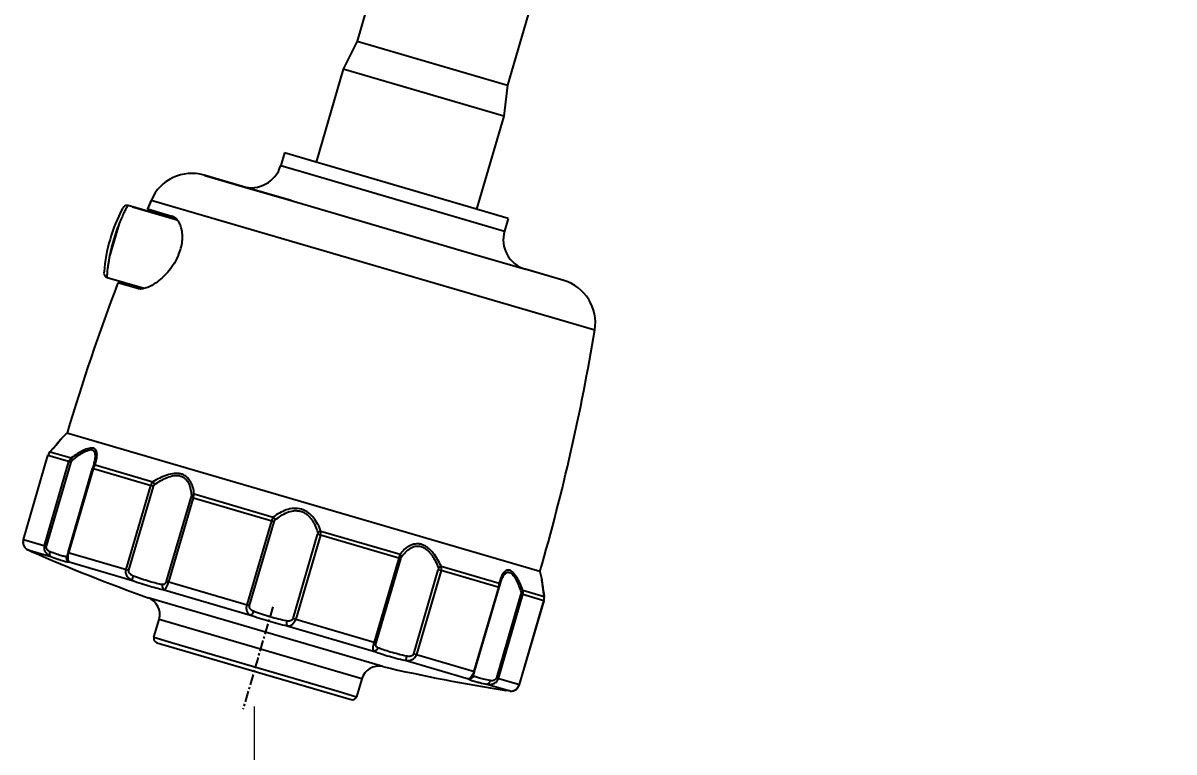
# Model space of a CAD drawing. Header units: millimetres. Extents: x 1035 to 2065, y 1005 to 1731.
# Drawn here: x 1190 to 1320.8, y 1380 to 1462.8 of the extents above; entities that cross this region are included whole.
import ezdxf

# ---------------------------------------------------------------- set-up
doc = ezdxf.new("R2010")
doc.units = ezdxf.units.MM
doc.linetypes.add('CENTER', pattern=[2, 1.25, -0.25, 0.25, -0.25])
doc.layers.add('DEFAULT_1', color=7, linetype='CENTER')
doc.layers.add('标注', color=1, linetype='Continuous')
doc.styles.add('Daelim Dimension', font='')
doc.styles.get('Daelim Dimension').set_extended_font_data('나눔고딕')
doc.dimstyles.new('DEFAULT', dxfattribs={"dimscale": 2, "dimtxt": 2, "dimasz": 2, "dimexe": 0, "dimexo": 2, "dimgap": 1, "dimtad": 1, "dimdec": 1, "dimzin": 9, "dimdsep": 46, "dimtxsty": 'Daelim Dimension', "dimcen": 0.5, "dimclrd": 252, "dimclre": 252, "dimclrt": 3, "dimadec": 1, "dimazin": 0, "dimtfac": 1, "dimtdec": 1, "dimtix": 1, "dimtmove": 0, "dimatfit": 3, "dimfxl": 1, "dimtolj": 1, "dimtzin": 1, "dimlwd": 9, "dimlwe": 9, "dimarcsym": 0})

# ---------------------------------------------------------------- blocks, each defined once
blk = doc.blocks.new('*D3')
at = {"layer": 'Defpoints', "color": 0, "transparency": 16777216}
for p in [(1216.23, 1389.16), (1461.27, 1217.95), (1216.23, 1196.42)]:
    blk.add_point(p, dxfattribs=at)
at = {"layer": '标注', "color": 5, "lineweight": 9, "transparency": 16777216}
for p, q in [((1216.23, 1385.16), (1216.23, 1196.42)), ((1461.27, 1213.95), (1461.27, 1196.42)), ((1457.27, 1196.42), (1220.23, 1196.42))]:
    blk.add_line(p, q, dxfattribs=at)
at = {"layer": '标注', "color": 5, "transparency": 16777216}
for points in [[(1220.23, 1197.09), (1220.23, 1195.75), (1216.23, 1196.42)], [(1457.27, 1197.09), (1457.27, 1195.75), (1461.27, 1196.42)]]:
    blk.add_solid(points, dxfattribs=at)
at = {"layer": '标注', "color": 7, "transparency": 16777216, "insert": (1338.75, 1206.04), "char_height": 14, "attachment_point": 5, "style": 'Daelim Dimension'}
blk.add_mtext('\\A1;245', dxfattribs=at)

msp = doc.modelspace()

# ---------------------------------------------------------------- linework, layer by layer
at = {"color": 7, "linetype": 'Continuous'}
for p, q in [((1230.75, 1470.36), (1227.93, 1460.76)), ((1247.83, 1465.35), (1245.02, 1455.76)), ((1227.93, 1460.76), (1226.37, 1457.57)), ((1227.93, 1460.76), (1245.02, 1455.76)), ((1226.37, 1457.57), (1223.28, 1447.02)), ((1244.61, 1452.23), (1226.37, 1457.57)), ((1245.02, 1455.76), (1244.61, 1452.23)), ((1244.61, 1452.23), (1241.51, 1441.67)), ((1219.68, 1448.07), (1219.26, 1446.63)), ((1223.28, 1447.01), (1219.68, 1448.07)), ((1241.51, 1441.67), (1223.28, 1447.01)), ((1214.93, 1444.25), (1210.56, 1445.53)), ((1210.65, 1445.51), (1214.92, 1444.25)), ((1214.92, 1444.26), (1220.44, 1442.64)), ((1220.44, 1442.64), (1214.92, 1444.25)), ((1204.56, 1442.71), (1204.13, 1441.69)), ((1220.44, 1442.64), (1241.07, 1436.59)), ((1220.44, 1442.64), (1241.07, 1436.59)), ((1201.35, 1441.84), (1201.29, 1441.73)), ((1201.35, 1441.83), (1201.29, 1441.73)), ((1207.49, 1440.44), (1201.93, 1442.07)), ((1202.42, 1441.93), (1201.93, 1442.07)), ((1201.93, 1442.07), (1201.93, 1442.07)), ((1202.42, 1441.93), (1207.49, 1440.44)), ((1204.13, 1441.69), (1206.89, 1440.88)), ((1245.11, 1440.62), (1241.51, 1441.67)), ((1245.11, 1440.62), (1244.69, 1439.18)), ((1241.07, 1436.59), (1247.07, 1434.84)), ((1241.07, 1436.59), (1247.07, 1434.84)), ((1199.18, 1434.53), (1199.18, 1434.42)), ((1199.18, 1434.53), (1199.18, 1434.43)), ((1251.42, 1433.56), (1247.05, 1434.84)), ((1251.42, 1433.56), (1247.07, 1434.84)), ((1199.54, 1433.91), (1203.75, 1432.68)), ((1202.98, 1432.64), (1200.75, 1433.3)), ((1194.98, 1416.23), (1194.33, 1415.57)), ((1248.72, 1400.48), (1194.98, 1416.23)), ((1194.31, 1415.54), (1194.25, 1415.47)), ((1194.33, 1415.57), (1194.31, 1415.54)), ((1190.03, 1404.15), (1192.82, 1413.69)), ((1193.04, 1414.09), (1192.92, 1413.92)), ((1193.41, 1414.5), (1193.04, 1414.09)), ((1197.93, 1412.33), (1197.89, 1412.2)), ((1197.97, 1412.44), (1197.93, 1412.33)), ((1198.04, 1412.67), (1197.97, 1412.44)), ((1197.97, 1412.44), (1197.97, 1412.44)), ((1195.1, 1402.66), (1197.89, 1412.2)), ((1190.39, 1403.04), (1190.52, 1402.97)), ((1190.73, 1402.88), (1190.52, 1402.97)), ((1190.97, 1402.76), (1190.97, 1402.76)), ((1195, 1402.28), (1194.99, 1402.27)), ((1195, 1402.3), (1195, 1402.28)), ((1248.72, 1400.48), (1248.92, 1399.57)), ((1248.92, 1399.54), (1248.92, 1399.57)), ((1248.95, 1399.33), (1248.92, 1399.54)), ((1248.93, 1399.45), (1248.92, 1399.54)), ((1249.04, 1398.75), (1248.95, 1399.33)), ((1249.04, 1398.74), (1248.95, 1399.33)), ((1241.29, 1389.13), (1244.09, 1398.66)), ((1244.15, 1398.89), (1244.16, 1398.91)), ((1244.16, 1398.91), (1244.22, 1399.16)), ((1244.22, 1399.13), (1244.22, 1399.16)), ((1246.38, 1387.64), (1249.17, 1397.18)), ((1249.17, 1397.18), (1249.18, 1397.2)), ((1249.18, 1397.2), (1249.21, 1397.42)), ((1249.21, 1397.42), (1249.2, 1397.63)), ((1249.21, 1397.61), (1249.2, 1397.63)), ((1204.86, 1393.02), (1205.45, 1395.05)), ((1205.19, 1392.4), (1206.23, 1392.09)), ((1206.23, 1392.09), (1227.27, 1385.93)), ((1241.24, 1388.96), (1241.29, 1389.13)), ((1228.48, 1388.31), (1227.89, 1386.27)), ((1246.22, 1387.31), (1246.37, 1387.6)), ((1246.37, 1387.6), (1246.38, 1387.64)), ((1244.84, 1386.98), (1244.84, 1386.98)), ((1245.33, 1386.91), (1245.45, 1386.91)), ((1245.33, 1386.91), (1245.33, 1386.91)), ((1245.46, 1386.91), (1245.48, 1386.91)), ((1245.48, 1386.91), (1245.75, 1386.96)), ((1245.75, 1386.96), (1246, 1387.09)), ((1246, 1387.09), (1246.22, 1387.31))]:
    msp.add_line(p, q, dxfattribs=at)
at = {"color": 9, "linetype": 'Continuous'}
for p, q in [((1219.26, 1446.63), (1221.9, 1445.86)), ((1221.9, 1445.86), (1244.69, 1439.18)), ((1204.56, 1442.71), (1254.95, 1427.94)), ((1200.91, 1440.04), (1199.78, 1436.17)), ((1194.13, 1415.33), (1194.22, 1415.44)), ((1194.22, 1415.44), (1194.32, 1415.55)), ((1194.32, 1415.55), (1194.33, 1415.57)), ((1190.03, 1404.15), (1192.82, 1413.69)), ((1195.43, 1412.92), (1192.82, 1413.69)), ((1192.82, 1413.69), (1192.82, 1413.69)), ((1193.04, 1414.09), (1193.06, 1414.11)), ((1193.06, 1414.11), (1195.47, 1413.4)), ((1192.41, 1403.45), (1195.2, 1412.99)), ((1195.43, 1412.92), (1192.63, 1403.38)), ((1198.04, 1412.67), (1198.05, 1412.68)), ((1198.17, 1412.61), (1204.75, 1410.68)), ((1195.19, 1402.63), (1197.98, 1412.17)), ((1197.98, 1412.17), (1197.89, 1412.2)), ((1204.8, 1410.17), (1197.98, 1412.17)), ((1201.7, 1400.73), (1204.49, 1410.26)), ((1202.01, 1400.64), (1204.8, 1410.17)), ((1206.28, 1399.38), (1209.08, 1408.92)), ((1209.31, 1408.85), (1206.51, 1399.32)), ((1218.52, 1406.15), (1209.08, 1408.92)), ((1209.42, 1409.31), (1218.42, 1406.68)), ((1218.21, 1406.25), (1215.41, 1396.71)), ((1215.72, 1396.62), (1218.52, 1406.15)), ((1220.66, 1395.17), (1223.45, 1404.71)), ((1223.77, 1404.62), (1220.97, 1395.08)), ((1223.77, 1404.62), (1223.45, 1404.71)), ((1232.67, 1402.01), (1223.77, 1404.62)), ((1223.82, 1405.09), (1232.82, 1402.46)), ((1190.03, 1404.15), (1192.63, 1403.38)), ((1190.53, 1402.97), (1190.52, 1402.97)), ((1190.53, 1402.97), (1193.15, 1402.2)), ((1190.53, 1402.97), (1190.73, 1402.87)), ((1190.73, 1402.87), (1190.96, 1402.77)), ((1190.96, 1402.77), (1190.96, 1402.77)), ((1190.96, 1402.77), (1190.97, 1402.77)), ((1190.97, 1402.77), (1190.97, 1402.76)), ((1195.1, 1402.66), (1202.01, 1400.64)), ((1232.67, 1402.01), (1229.87, 1392.47)), ((1230.1, 1392.4), (1232.9, 1401.94)), ((1232.9, 1401.94), (1232.67, 1402.01)), ((1195.24, 1401.59), (1202.41, 1399.48)), ((1234.38, 1391.15), (1237.17, 1400.69)), ((1237.48, 1400.6), (1234.69, 1391.06)), ((1237.48, 1400.6), (1237.17, 1400.69)), ((1244.09, 1398.66), (1237.48, 1400.6)), ((1237.49, 1401.09), (1244.08, 1399.16)), ((1206.28, 1399.38), (1215.72, 1396.62)), ((1206.03, 1398.42), (1215.82, 1395.55)), ((1244, 1398.69), (1241.2, 1389.15)), ((1246.56, 1397.94), (1243.76, 1388.4)), ((1244.09, 1399.18), (1244.08, 1399.16)), ((1246.78, 1397.88), (1246.56, 1397.94)), ((1246.78, 1398.37), (1249.2, 1397.66)), ((1230.85, 1389.69), (1204.21, 1397.5)), ((1243.99, 1388.34), (1246.78, 1397.88)), ((1249.17, 1397.18), (1246.37, 1387.64)), ((1249.17, 1397.18), (1246.78, 1397.88)), ((1249.2, 1397.63), (1249.2, 1397.66)), ((1228.48, 1388.31), (1205.45, 1395.05)), ((1220, 1394.33), (1229.8, 1391.46)), ((1220.66, 1395.17), (1220.97, 1395.08)), ((1220.97, 1395.08), (1229.87, 1392.47)), ((1204.86, 1393.02), (1206.85, 1392.43)), ((1206.85, 1392.43), (1225.89, 1386.85)), ((1229.87, 1392.47), (1230.1, 1392.4)), ((1233.42, 1390.4), (1240.6, 1388.3)), ((1234.38, 1391.15), (1234.69, 1391.06)), ((1234.69, 1391.06), (1241.29, 1389.13)), ((1242.69, 1387.68), (1245.32, 1386.92)), ((1243.76, 1388.4), (1246.38, 1387.64)), ((1225.89, 1386.85), (1227.89, 1386.27)), ((1244.9, 1386.97), (1244.86, 1386.98)), ((1245.15, 1386.94), (1244.9, 1386.97)), ((1245.33, 1386.91), (1245.32, 1386.92))]:
    msp.add_line(p, q, dxfattribs=at)
at = {"color": 7, "linetype": 'Continuous'}
for points in [[(1194.25, 1415.47), (1193.78, 1414.94), (1193.41, 1414.5)], [(1192.92, 1413.92), (1192.83, 1413.71), (1192.82, 1413.69)], [(1190.03, 1404.15), (1190.02, 1404.11), (1189.98, 1403.79), (1190.05, 1403.49), (1190.19, 1403.24), (1190.39, 1403.04)], [(1195.1, 1402.66), (1195.05, 1402.5), (1195, 1402.3)], [(1244.09, 1398.66), (1244.12, 1398.78), (1244.15, 1398.89)], [(1249.2, 1397.63), (1249.12, 1398.18), (1249.04, 1398.75)], [(1249.2, 1397.63), (1249.12, 1398.17), (1249.04, 1398.74)], [(1249.17, 1397.18), (1249.21, 1397.4), (1249.21, 1397.61)], [(1241.17, 1388.74), (1241.18, 1388.76), (1241.24, 1388.96)], [(1245.45, 1386.91), (1245.72, 1386.95), (1245.98, 1387.08), (1246.21, 1387.3), (1246.36, 1387.58), (1246.38, 1387.64)]]:
    msp.add_lwpolyline(points, dxfattribs=at)
for centre, radius, start, end in [((1215.9, 1447.61), 3.5, 253.6696, 343.6696), ((1209.16, 1440.73), 5, 73.6696, 156.7713), ((1426.49, 1347.46), 241.5, 156.7713, 157.0343), ((1217.44, 1433.1), 18.31, 151.8643, 175.5148), ((1201.78, 1441.59), 0.5, 90, 150.1543), ((1201.79, 1441.59), 0.5, 73.6689, 90), ((1201.78, 1441.59), 0.5, 73.421, 89.7414), ((1201.79, 1441.59), 0.5, 73.6637, 89.9904), ((1201.79, 1441.59), 0.5, 73.669, 90), ((1248.05, 1438.2), 3.5, 163.6696, 253.6696), ((1426.49, 1347.46), 241.5, 159.1797, 163.4548), ((1199.68, 1434.39), 0.5, 177.0685, 253.6702), ((1250.02, 1428.76), 5, 350.5678, 73.6696), ((1016.71, 1467.52), 241.5, 343.8844, 350.5678), ((1279.59, 1606.32), 222.01, 246.4715, 250.1504), ((1203.53, 1395.62), 2, 343.6696, 70.1504), ((1205.34, 1392.88), 0.5, 163.6696, 253.6696), ((1230.4, 1387.74), 2, 77.1887, 163.6696), ((1280.07, 1606.17), 222.01, 257.1887, 260.8675), ((1227.41, 1386.41), 0.5, 253.6696, 343.6696)]:
    msp.add_arc(centre, radius, start, end, dxfattribs=at)
at = {"color": 9, "linetype": 'Continuous'}
for centre, radius, start, end in [((1075.74, 1517.45), 156.35, 318.6251, 319.219), ((1193.85, 1413.38), 1.07, 158.3976, 163.6557), ((1193.85, 1413.39), 1.07, 154.9714, 158.4045), ((1193.84, 1413.39), 1.06, 153.0617, 154.9665), ((1193.84, 1413.39), 1.06, 147.5965, 153.0644), ((1193.83, 1413.4), 1.05, 142.9744, 147.5917), ((1193.82, 1413.4), 1.04, 138.6067, 142.9772), ((1193.81, 1413.41), 1.02, 137.0746, 138.6012), ((1200.13, 1411.54), 2.24, 159.4975, 163.6403), ((1191.05, 1403.85), 1.06, 171.2778, 180.0152), ((1191.02, 1403.85), 1.04, 180.0529, 189.1184), ((1191.07, 1403.85), 1.08, 163.7799, 171.3252), ((1191, 1403.84), 1.01, 189.1112, 196.7623), ((1190.98, 1403.84), 0.994, 196.7622, 206.3965), ((1190.94, 1403.82), 0.952, 206.3673, 213.8824), ((1190.93, 1403.81), 0.932, 213.8701, 222.5726), ((1190.92, 1403.8), 0.918, 222.576, 226.6772), ((1190.9, 1403.79), 0.901, 226.6762, 230.4832), ((1190.89, 1403.77), 0.874, 230.4494, 245.0428), ((1190.89, 1403.77), 0.877, 245.0427, 245.7836), ((1241.84, 1399.32), 2.25, 343.6992, 347.8314), ((1251.45, 1397.25), 7.61, 165.1933, 165.3866), ((1248.14, 1397.48), 1.07, 343.682, 347.6068), ((1248.14, 1397.48), 1.07, 347.5962, 353.6879), ((1248.19, 1397.48), 1.02, 8.7336, 10.251), ((1248.17, 1397.48), 1.04, 3.6336, 8.7261), ((1249.05, 1397.61), 0.156, 2.9845, 8.6092), ((1248.17, 1397.48), 1.05, 1.2154, 3.6399), ((1248.16, 1397.48), 1.05, 359.2243, 1.2137), ((1248.15, 1397.48), 1.06, 353.6983, 359.221), ((1245.36, 1387.93), 1.05, 326.2285, 334.2398), ((1245.35, 1387.94), 1.07, 334.2028, 343.6213), ((1244.96, 1387.75), 0.78, 260.8469, 261.9128), ((1245.06, 1388.4), 1.44, 261.9041, 262.2428), ((1240.51, 1352.66), 34.59, 82.0208, 82.3043), ((1245.44, 1387.78), 0.874, 261.5702, 277.0722), ((1245.44, 1387.81), 0.908, 277.0828, 284.2717), ((1245.43, 1387.83), 0.929, 284.2893, 292.9552), ((1245.42, 1387.86), 0.959, 292.9834, 300.4764), ((1245.4, 1387.9), 1, 300.4965, 309.7587), ((1245.39, 1387.91), 1.02, 309.7764, 317.2776), ((1245.37, 1387.93), 1.05, 317.2735, 326.1933)]:
    msp.add_arc(centre, radius, start, end, dxfattribs=at)
for points, knots in [([(1201.86, 1441.99), (1201.8, 1441.9), (1201.67, 1441.68), (1201.45, 1441.26), (1201.19, 1440.7), (1201.01, 1440.27), (1200.91, 1440.04)], [0, 0, 0, 0, 0.138762, 0.359249, 0.651072, 1, 1, 1, 1]), ([(1201.93, 1442.07), (1201.92, 1442.07), (1201.91, 1442.06), (1201.9, 1442.05), (1201.88, 1442.02), (1201.86, 1442), (1201.86, 1441.99)], [0, 0, 0, 0, 0.086744, 0.279282, 0.583658, 1, 1, 1, 1]), ([(1200.91, 1440.04), (1200.79, 1439.74), (1200.55, 1439.11), (1200.24, 1438.13), (1199.98, 1437.15), (1199.84, 1436.49), (1199.78, 1436.17)], [0, 0, 0, 0, 0.24281, 0.500009, 0.757204, 1, 1, 1, 1]), ([(1199.78, 1436.17), (1199.75, 1436.01), (1199.7, 1435.71), (1199.63, 1435.27), (1199.58, 1434.89), (1199.55, 1434.6), (1199.54, 1434.41), (1199.53, 1434.28), (1199.52, 1434.18), (1199.52, 1434.09), (1199.52, 1434.02), (1199.52, 1433.96), (1199.53, 1433.93), (1199.53, 1433.92), (1199.53, 1433.91), (1199.54, 1433.91)], [0, 0, 0, 0, 0.213096, 0.407404, 0.578377, 0.723019, 0.784806, 0.839296, 0.886261, 0.925447, 0.956599, 0.979472, 0.993862, 0.997882, 1, 1, 1, 1]), ([(1198.17, 1412.61), (1198.23, 1412.81), (1198.32, 1413.11), (1198.38, 1413.5), (1198.4, 1413.77), (1198.38, 1414.02), (1198.31, 1414.24), (1198.18, 1414.41), (1197.97, 1414.51), (1197.73, 1414.53), (1197.45, 1414.49), (1197.14, 1414.39), (1196.69, 1414.19), (1196.13, 1413.86), (1195.69, 1413.56), (1195.47, 1413.4)], [0, 0, 0, 0, 0.129973, 0.189549, 0.245137, 0.295985, 0.341336, 0.38301, 0.426015, 0.475577, 0.533541, 0.599921, 0.673227, 0.831564, 1, 1, 1, 1]), ([(1198.05, 1412.69), (1198.1, 1412.87), (1198.18, 1413.21), (1198.22, 1413.64), (1198.18, 1413.94), (1198.12, 1414.1), (1198.03, 1414.19), (1197.96, 1414.24), (1197.87, 1414.28), (1197.77, 1414.3), (1197.66, 1414.31), (1197.54, 1414.3), (1197.42, 1414.26), (1197.29, 1414.21), (1197.15, 1414.16), (1196.96, 1414.08), (1196.72, 1413.95), (1196.43, 1413.77), (1196.14, 1413.57), (1195.85, 1413.35), (1195.66, 1413.2), (1195.57, 1413.13)], [0, 0, 0, 0, 0.129573, 0.242672, 0.29192, 0.335232, 0.355436, 0.375835, 0.39727, 0.420221, 0.444934, 0.471946, 0.501741, 0.533703, 0.567015, 0.601643, 0.67519, 0.753074, 0.833501, 0.916007, 1, 1, 1, 1]), ([(1195.47, 1413.4), (1195.41, 1413.35), (1195.3, 1413.22), (1195.23, 1413.07), (1195.2, 1412.99)], [0, 0, 0, 0, 0.499689, 1, 1, 1, 1]), ([(1195.57, 1413.13), (1195.54, 1413.1), (1195.48, 1413.03), (1195.44, 1412.96), (1195.43, 1412.92)], [0, 0, 0, 0, 0.496318, 1, 1, 1, 1]), ([(1195.47, 1413.4), (1195.47, 1413.36), (1195.5, 1413.26), (1195.54, 1413.18), (1195.57, 1413.13)], [0, 0, 0, 0, 0.417734, 1, 1, 1, 1]), ([(1197.97, 1412.44), (1197.98, 1412.47), (1198.01, 1412.52), (1198.06, 1412.56), (1198.09, 1412.58)], [0, 0, 0, 0, 0.478251, 1, 1, 1, 1]), ([(1198.03, 1412.33), (1198.04, 1412.35), (1198.08, 1412.45), (1198.13, 1412.54), (1198.17, 1412.61)], [0, 0, 0, 0, 0.261261, 1, 1, 1, 1]), ([(1198.09, 1412.58), (1198.09, 1412.58), (1198.12, 1412.59), (1198.14, 1412.61), (1198.17, 1412.61)], [0, 0, 0, 0, 0.244205, 1, 1, 1, 1]), ([(1209.42, 1409.31), (1209.4, 1409.55), (1209.34, 1409.9), (1209.2, 1410.34), (1209.05, 1410.66), (1208.86, 1410.96), (1208.62, 1411.22), (1208.32, 1411.44), (1207.96, 1411.58), (1207.57, 1411.65), (1207.02, 1411.64), (1206.02, 1411.41), (1205.25, 1410.99), (1204.75, 1410.68)], [0, 0, 0, 0, 0.112869, 0.16853, 0.224318, 0.280507, 0.336946, 0.394412, 0.454595, 0.517727, 0.583128, 0.720299, 1, 1, 1, 1]), ([(1204.95, 1410.38), (1205.18, 1410.53), (1205.52, 1410.76), (1205.99, 1411.02), (1206.48, 1411.24), (1206.99, 1411.39), (1207.51, 1411.42), (1207.87, 1411.36), (1208.2, 1411.23), (1208.46, 1411.01), (1208.66, 1410.75), (1208.83, 1410.47), (1208.94, 1410.16), (1209.05, 1409.72), (1209.09, 1409.38), (1209.11, 1409.16)], [0, 0, 0, 0, 0.139962, 0.209739, 0.279155, 0.414779, 0.479916, 0.542186, 0.601388, 0.658442, 0.714603, 0.770411, 0.826785, 0.884174, 1, 1, 1, 1]), ([(1204.75, 1410.68), (1204.69, 1410.63), (1204.58, 1410.5), (1204.52, 1410.34), (1204.49, 1410.26)], [0, 0, 0, 0, 0.497393, 1, 1, 1, 1]), ([(1204.95, 1410.38), (1204.93, 1410.4), (1204.87, 1410.51), (1204.8, 1410.61), (1204.75, 1410.68)], [0, 0, 0, 0, 0.271607, 1, 1, 1, 1]), ([(1204.8, 1410.17), (1204.82, 1410.21), (1204.85, 1410.29), (1204.92, 1410.35), (1204.95, 1410.38)], [0, 0, 0, 0, 0.499646, 1, 1, 1, 1]), ([(1209.11, 1409.16), (1209.11, 1409.14), (1209.11, 1409.06), (1209.09, 1408.98), (1209.08, 1408.92)], [0, 0, 0, 0, 0.231416, 1, 1, 1, 1]), ([(1209.11, 1409.16), (1209.14, 1409.2), (1209.25, 1409.26), (1209.36, 1409.3), (1209.42, 1409.31)], [0, 0, 0, 0, 0.463179, 1, 1, 1, 1]), ([(1209.31, 1408.85), (1209.32, 1408.89), (1209.36, 1409.04), (1209.4, 1409.2), (1209.42, 1409.31)], [0, 0, 0, 0, 0.263158, 1, 1, 1, 1]), ([(1223.82, 1405.09), (1223.72, 1405.35), (1223.5, 1405.87), (1223.04, 1406.59), (1222.43, 1407.21), (1221.63, 1407.62), (1220.73, 1407.71), (1219.88, 1407.52), (1219.11, 1407.16), (1218.64, 1406.84), (1218.42, 1406.68)], [0, 0, 0, 0, 0.120918, 0.244155, 0.371198, 0.500019, 0.628679, 0.755502, 0.878931, 1, 1, 1, 1]), ([(1218.65, 1406.36), (1218.85, 1406.52), (1219.27, 1406.84), (1219.96, 1407.22), (1220.6, 1407.41), (1221.14, 1407.42), (1221.55, 1407.35), (1221.93, 1407.2), (1222.27, 1406.97), (1222.55, 1406.68), (1222.8, 1406.37), (1223.01, 1406.04), (1223.24, 1405.57), (1223.37, 1405.2), (1223.45, 1404.96)], [0, 0, 0, 0, 0.12215, 0.245769, 0.371378, 0.435373, 0.499867, 0.564341, 0.628271, 0.691561, 0.75417, 0.816205, 0.87791, 1, 1, 1, 1]), ([(1218.42, 1406.68), (1218.4, 1406.64), (1218.31, 1406.51), (1218.24, 1406.36), (1218.21, 1406.25)], [0, 0, 0, 0, 0.239833, 1, 1, 1, 1]), ([(1218.65, 1406.36), (1218.64, 1406.39), (1218.57, 1406.5), (1218.49, 1406.6), (1218.42, 1406.68)], [0, 0, 0, 0, 0.24047, 1, 1, 1, 1]), ([(1218.52, 1406.15), (1218.52, 1406.17), (1218.55, 1406.25), (1218.61, 1406.32), (1218.65, 1406.36)], [0, 0, 0, 0, 0.256442, 1, 1, 1, 1]), ([(1223.45, 1404.96), (1223.48, 1404.97), (1223.59, 1405.03), (1223.72, 1405.07), (1223.82, 1405.09)], [0, 0, 0, 0, 0.240429, 1, 1, 1, 1]), ([(1223.45, 1404.96), (1223.46, 1404.94), (1223.48, 1404.86), (1223.47, 1404.77), (1223.45, 1404.71)], [0, 0, 0, 0, 0.244973, 1, 1, 1, 1]), ([(1223.77, 1404.62), (1223.78, 1404.66), (1223.82, 1404.81), (1223.83, 1404.98), (1223.82, 1405.09)], [0, 0, 0, 0, 0.258527, 1, 1, 1, 1]), ([(1192.41, 1403.45), (1192.39, 1403.37), (1192.36, 1403.21), (1192.4, 1402.91), (1192.57, 1402.6), (1192.84, 1402.35), (1193.05, 1402.24), (1193.15, 1402.2)], [0, 0, 0, 0, 0.157904, 0.302777, 0.565335, 0.793185, 1, 1, 1, 1]), ([(1193.07, 1402.74), (1193.01, 1402.76), (1192.89, 1402.82), (1192.76, 1402.94), (1192.68, 1403.05), (1192.62, 1403.19), (1192.61, 1403.31), (1192.63, 1403.38)], [0, 0, 0, 0, 0.230908, 0.473282, 0.599966, 0.730693, 1, 1, 1, 1]), ([(1237.49, 1401.09), (1237.24, 1401.62), (1236.81, 1402.39), (1236.1, 1403.12), (1235.64, 1403.43), (1235.27, 1403.58), (1234.89, 1403.65), (1234.53, 1403.63), (1234.18, 1403.54), (1233.86, 1403.4), (1233.57, 1403.2), (1233.2, 1402.91), (1232.96, 1402.64), (1232.82, 1402.46)], [0, 0, 0, 0, 0.279302, 0.416725, 0.482254, 0.545443, 0.605592, 0.662967, 0.719299, 0.775406, 0.831224, 0.887018, 1, 1, 1, 1]), ([(1233, 1402.16), (1233.14, 1402.34), (1233.42, 1402.69), (1233.85, 1403.05), (1234.23, 1403.27), (1234.55, 1403.37), (1234.88, 1403.4), (1235.23, 1403.34), (1235.57, 1403.2), (1235.88, 1402.97), (1236.15, 1402.7), (1236.41, 1402.39), (1236.63, 1402.05), (1236.89, 1401.57), (1237.05, 1401.19), (1237.16, 1400.94)], [0, 0, 0, 0, 0.115814, 0.229315, 0.285426, 0.34148, 0.398491, 0.457753, 0.520005, 0.585125, 0.652399, 0.720999, 0.790342, 0.860151, 1, 1, 1, 1]), ([(1193.15, 1402.2), (1193.12, 1402.21), (1193.07, 1402.27), (1193.03, 1402.37), (1193.02, 1402.53), (1193.04, 1402.66), (1193.07, 1402.74)], [0, 0, 0, 0, 0.181718, 0.354864, 0.559129, 1, 1, 1, 1]), ([(1194.95, 1402.19), (1194.94, 1402.18), (1194.91, 1402.18), (1194.85, 1402.18), (1194.73, 1402.19), (1194.56, 1402.23), (1194.34, 1402.29), (1194.07, 1402.37), (1193.64, 1402.52), (1193.31, 1402.65), (1193.07, 1402.74)], [0, 0, 0, 0, 0.016856, 0.039614, 0.104239, 0.194887, 0.310903, 0.451174, 0.614151, 1, 1, 1, 1]), ([(1193.15, 1402.2), (1193.41, 1402.1), (1193.78, 1401.96), (1194.26, 1401.8), (1194.55, 1401.71), (1194.79, 1401.65), (1194.99, 1401.6), (1195.12, 1401.58), (1195.2, 1401.58), (1195.23, 1401.58), (1195.24, 1401.59)], [0, 0, 0, 0, 0.383354, 0.544284, 0.683639, 0.800449, 0.893177, 0.959982, 0.983294, 1, 1, 1, 1]), ([(1195.24, 1401.59), (1195.19, 1401.61), (1195.08, 1401.68), (1194.97, 1401.83), (1194.92, 1402.01), (1194.93, 1402.13), (1194.95, 1402.19)], [0, 0, 0, 0, 0.241186, 0.499802, 0.75854, 1, 1, 1, 1]), ([(1194.99, 1402.27), (1194.99, 1402.25), (1194.98, 1402.22), (1194.96, 1402.19), (1194.95, 1402.19)], [0, 0, 0, 0, 0.664464, 1, 1, 1, 1]), ([(1195.24, 1401.59), (1195.21, 1401.61), (1195.16, 1401.69), (1195.11, 1401.86), (1195.09, 1402.1), (1195.11, 1402.28), (1195.13, 1402.38)], [0, 0, 0, 0, 0.134241, 0.342218, 0.634835, 1, 1, 1, 1]), ([(1195.13, 1402.38), (1195.13, 1402.4), (1195.15, 1402.48), (1195.17, 1402.57), (1195.19, 1402.63)], [0, 0, 0, 0, 0.245626, 1, 1, 1, 1]), ([(1232.82, 1402.46), (1232.8, 1402.42), (1232.75, 1402.28), (1232.7, 1402.13), (1232.67, 1402.01)], [0, 0, 0, 0, 0.232169, 1, 1, 1, 1]), ([(1233, 1402.16), (1232.99, 1402.21), (1232.94, 1402.32), (1232.86, 1402.41), (1232.82, 1402.46)], [0, 0, 0, 0, 0.463213, 1, 1, 1, 1]), ([(1232.9, 1401.94), (1232.9, 1401.96), (1232.93, 1402.04), (1232.97, 1402.11), (1233, 1402.16)], [0, 0, 0, 0, 0.265453, 1, 1, 1, 1]), ([(1202.41, 1399.48), (1202.29, 1399.53), (1202.06, 1399.66), (1201.79, 1399.95), (1201.64, 1400.32), (1201.66, 1400.6), (1201.7, 1400.73)], [0, 0, 0, 0, 0.24816, 0.494925, 0.745053, 1, 1, 1, 1]), ([(1202.54, 1399.96), (1202.47, 1399.99), (1202.33, 1400.06), (1202.17, 1400.18), (1202.07, 1400.3), (1202.02, 1400.4), (1201.99, 1400.52), (1202, 1400.6), (1202.01, 1400.64)], [0, 0, 0, 0, 0.249421, 0.499056, 0.624182, 0.749479, 0.874837, 1, 1, 1, 1]), ([(1237.16, 1400.94), (1237.19, 1400.95), (1237.3, 1401), (1237.41, 1401.05), (1237.49, 1401.09)], [0, 0, 0, 0, 0.271557, 1, 1, 1, 1]), ([(1237.16, 1400.94), (1237.17, 1400.9), (1237.19, 1400.82), (1237.18, 1400.73), (1237.17, 1400.69)], [0, 0, 0, 0, 0.500451, 1, 1, 1, 1]), ([(1237.48, 1400.6), (1237.51, 1400.68), (1237.53, 1400.84), (1237.51, 1401.01), (1237.49, 1401.09)], [0, 0, 0, 0, 0.502617, 1, 1, 1, 1]), ([(1246.78, 1398.37), (1246.68, 1398.62), (1246.48, 1399.11), (1246.18, 1399.68), (1245.91, 1400.09), (1245.71, 1400.34), (1245.5, 1400.53), (1245.28, 1400.65), (1245.06, 1400.68), (1244.86, 1400.61), (1244.68, 1400.47), (1244.53, 1400.28), (1244.39, 1400.05), (1244.23, 1399.69), (1244.15, 1399.4), (1244.09, 1399.2)], [0, 0, 0, 0, 0.168382, 0.326744, 0.400437, 0.467377, 0.52599, 0.576141, 0.619523, 0.66106, 0.705927, 0.756202, 0.811377, 0.870672, 1, 1, 1, 1]), ([(1202.41, 1399.48), (1202.41, 1399.49), (1202.41, 1399.51), (1202.41, 1399.54), (1202.42, 1399.59), (1202.44, 1399.68), (1202.48, 1399.8), (1202.52, 1399.91), (1202.54, 1399.96)], [0, 0, 0, 0, 0.039289, 0.108754, 0.207262, 0.331681, 0.642127, 1, 1, 1, 1]), ([(1202.41, 1399.48), (1202.75, 1399.36), (1203.42, 1399.13), (1204.38, 1398.83), (1205.24, 1398.59), (1205.78, 1398.47), (1206.03, 1398.42)], [0, 0, 0, 0, 0.290832, 0.56183, 0.802451, 1, 1, 1, 1]), ([(1205.8, 1399.01), (1205.58, 1399.04), (1205.1, 1399.15), (1204.32, 1399.36), (1203.45, 1399.64), (1202.85, 1399.85), (1202.54, 1399.96)], [0, 0, 0, 0, 0.196397, 0.436183, 0.708345, 1, 1, 1, 1]), ([(1206.28, 1399.38), (1206.26, 1399.31), (1206.21, 1399.19), (1206.08, 1399.06), (1205.94, 1399), (1205.84, 1399), (1205.8, 1399.01)], [0, 0, 0, 0, 0.330977, 0.590102, 0.800909, 1, 1, 1, 1]), ([(1206.03, 1398.42), (1206.05, 1398.43), (1206.09, 1398.44), (1206.15, 1398.48), (1206.21, 1398.56), (1206.27, 1398.66), (1206.33, 1398.79), (1206.42, 1399.01), (1206.48, 1399.19), (1206.51, 1399.32)], [0, 0, 0, 0, 0.057453, 0.126927, 0.215738, 0.328628, 0.46697, 0.628798, 1, 1, 1, 1]), ([(1244.22, 1399.16), (1244.28, 1399.34), (1244.37, 1399.6), (1244.52, 1399.92), (1244.64, 1400.12), (1244.79, 1400.29), (1244.95, 1400.4), (1245.14, 1400.43), (1245.34, 1400.37), (1245.53, 1400.23), (1245.7, 1400.03), (1245.87, 1399.79), (1246.08, 1399.4), (1246.31, 1398.87), (1246.47, 1398.42), (1246.55, 1398.19)], [0, 0, 0, 0, 0.129069, 0.188484, 0.242883, 0.291721, 0.335343, 0.376159, 0.420128, 0.472005, 0.533037, 0.601459, 0.675135, 0.833508, 1, 1, 1, 1]), ([(1248.92, 1399.57), (1248.92, 1399.58), (1248.92, 1399.53), (1248.92, 1399.52), (1248.93, 1399.5)], [0, 0, 0, 0, 0.23839, 1, 1, 1, 1]), ([(1248.93, 1399.5), (1248.93, 1399.49), (1248.94, 1399.42), (1248.95, 1399.34), (1248.96, 1399.28)], [0, 0, 0, 0, 0.196101, 1, 1, 1, 1]), ([(1248.96, 1399.28), (1248.97, 1399.18), (1249.05, 1398.64), (1249.13, 1398.1), (1249.2, 1397.66)], [0, 0, 0, 0, 0.193489, 1, 1, 1, 1]), ([(1205.8, 1399.01), (1205.79, 1398.95), (1205.77, 1398.83), (1205.81, 1398.66), (1205.89, 1398.51), (1205.98, 1398.44), (1206.03, 1398.42)], [0, 0, 0, 0, 0.259518, 0.528738, 0.780565, 1, 1, 1, 1]), ([(1244.08, 1399.16), (1244.08, 1399.13), (1244.07, 1399.03), (1244.06, 1398.93), (1244.04, 1398.85)], [0, 0, 0, 0, 0.237182, 1, 1, 1, 1]), ([(1244.16, 1398.91), (1244.16, 1398.94), (1244.16, 1399), (1244.14, 1399.06), (1244.13, 1399.09)], [0, 0, 0, 0, 0.476987, 1, 1, 1, 1]), ([(1246.55, 1398.19), (1246.6, 1398.22), (1246.68, 1398.27), (1246.76, 1398.33), (1246.78, 1398.37)], [0, 0, 0, 0, 0.582227, 1, 1, 1, 1]), ([(1246.55, 1398.19), (1246.56, 1398.15), (1246.58, 1398.07), (1246.57, 1397.98), (1246.56, 1397.94)], [0, 0, 0, 0, 0.494889, 1, 1, 1, 1]), ([(1246.78, 1397.88), (1246.8, 1397.96), (1246.83, 1398.12), (1246.8, 1398.29), (1246.78, 1398.37)], [0, 0, 0, 0, 0.500307, 1, 1, 1, 1]), ([(1215.41, 1396.71), (1215.37, 1396.58), (1215.33, 1396.33), (1215.39, 1395.98), (1215.56, 1395.71), (1215.73, 1395.59), (1215.82, 1395.55)], [0, 0, 0, 0, 0.294137, 0.555407, 0.784086, 1, 1, 1, 1]), ([(1216.17, 1395.97), (1216.1, 1396), (1215.98, 1396.06), (1215.84, 1396.17), (1215.76, 1396.29), (1215.7, 1396.42), (1215.7, 1396.54), (1215.72, 1396.62)], [0, 0, 0, 0, 0.244194, 0.486575, 0.609822, 0.736293, 1, 1, 1, 1]), ([(1216.17, 1395.97), (1216.15, 1395.91), (1216.1, 1395.81), (1216.02, 1395.68), (1215.93, 1395.58), (1215.85, 1395.55), (1215.82, 1395.55)], [0, 0, 0, 0, 0.31874, 0.606313, 0.835893, 1, 1, 1, 1]), ([(1215.82, 1395.55), (1216.5, 1395.3), (1217.89, 1394.86), (1219.29, 1394.48), (1220, 1394.33)], [0, 0, 0, 0, 0.500047, 1, 1, 1, 1]), ([(1219.93, 1394.87), (1219.62, 1394.93), (1218.98, 1395.08), (1218.03, 1395.34), (1217.09, 1395.64), (1216.47, 1395.86), (1216.17, 1395.97)], [0, 0, 0, 0, 0.243927, 0.499957, 0.756009, 1, 1, 1, 1]), ([(1219.93, 1394.87), (1219.92, 1394.81), (1219.9, 1394.69), (1219.9, 1394.54), (1219.93, 1394.41), (1219.98, 1394.34), (1220, 1394.33)], [0, 0, 0, 0, 0.318678, 0.606171, 0.835759, 1, 1, 1, 1]), ([(1220.66, 1395.17), (1220.65, 1395.13), (1220.62, 1395.06), (1220.52, 1394.95), (1220.35, 1394.86), (1220.14, 1394.84), (1220, 1394.85), (1219.93, 1394.87)], [0, 0, 0, 0, 0.135361, 0.26671, 0.514788, 0.75635, 1, 1, 1, 1]), ([(1220, 1394.33), (1220.1, 1394.31), (1220.25, 1394.32), (1220.44, 1394.38), (1220.57, 1394.46), (1220.7, 1394.58), (1220.85, 1394.77), (1220.93, 1394.95), (1220.97, 1395.08)], [0, 0, 0, 0, 0.21493, 0.326029, 0.443382, 0.569762, 0.706038, 1, 1, 1, 1]), ([(1229.87, 1392.47), (1229.83, 1392.35), (1229.77, 1392.12), (1229.72, 1391.85), (1229.71, 1391.67), (1229.73, 1391.56), (1229.76, 1391.48), (1229.8, 1391.46)], [0, 0, 0, 0, 0.371847, 0.672179, 0.784864, 0.873996, 1, 1, 1, 1]), ([(1230.31, 1391.83), (1230.29, 1391.77), (1230.23, 1391.66), (1230.11, 1391.53), (1229.96, 1391.46), (1229.85, 1391.45), (1229.8, 1391.46)], [0, 0, 0, 0, 0.259566, 0.528813, 0.780622, 1, 1, 1, 1]), ([(1229.8, 1391.46), (1230.03, 1391.36), (1230.55, 1391.18), (1231.4, 1390.91), (1232.38, 1390.64), (1233.06, 1390.48), (1233.42, 1390.4)], [0, 0, 0, 0, 0.197673, 0.43831, 0.709278, 1, 1, 1, 1]), ([(1230.31, 1391.83), (1230.27, 1391.85), (1230.19, 1391.9), (1230.1, 1392.02), (1230.06, 1392.2), (1230.08, 1392.33), (1230.1, 1392.4)], [0, 0, 0, 0, 0.199592, 0.412274, 0.670846, 1, 1, 1, 1]), ([(1233.57, 1390.87), (1233.24, 1390.94), (1232.62, 1391.09), (1231.74, 1391.33), (1230.98, 1391.57), (1230.51, 1391.74), (1230.31, 1391.83)], [0, 0, 0, 0, 0.29157, 0.563703, 0.803518, 1, 1, 1, 1]), ([(1233.42, 1390.4), (1233.53, 1390.38), (1233.76, 1390.36), (1234.12, 1390.42), (1234.41, 1390.6), (1234.6, 1390.83), (1234.66, 1390.98), (1234.69, 1391.06)], [0, 0, 0, 0, 0.209684, 0.435138, 0.694941, 0.840434, 1, 1, 1, 1]), ([(1233.57, 1390.87), (1233.55, 1390.81), (1233.53, 1390.71), (1233.49, 1390.58), (1233.47, 1390.5), (1233.45, 1390.45), (1233.43, 1390.42), (1233.43, 1390.4), (1233.42, 1390.4)], [0, 0, 0, 0, 0.357995, 0.668528, 0.792961, 0.891453, 0.960858, 1, 1, 1, 1]), ([(1234.38, 1391.15), (1234.37, 1391.11), (1234.33, 1391.04), (1234.25, 1390.96), (1234.14, 1390.9), (1234, 1390.85), (1233.8, 1390.84), (1233.64, 1390.86), (1233.57, 1390.87)], [0, 0, 0, 0, 0.125252, 0.250488, 0.375851, 0.500978, 0.750586, 1, 1, 1, 1]), ([(1241.11, 1388.89), (1241.07, 1388.8), (1240.98, 1388.64), (1240.84, 1388.46), (1240.72, 1388.34), (1240.63, 1388.3), (1240.6, 1388.3)], [0, 0, 0, 0, 0.368308, 0.65985, 0.865355, 1, 1, 1, 1]), ([(1241.2, 1389.15), (1241.2, 1389.13), (1241.17, 1389.04), (1241.14, 1388.95), (1241.11, 1388.89)], [0, 0, 0, 0, 0.25284, 1, 1, 1, 1]), ([(1241.16, 1388.65), (1241.14, 1388.59), (1241.09, 1388.48), (1240.95, 1388.36), (1240.78, 1388.29), (1240.65, 1388.29), (1240.6, 1388.3)], [0, 0, 0, 0, 0.249963, 0.500198, 0.75032, 1, 1, 1, 1]), ([(1240.6, 1388.3), (1240.6, 1388.29), (1240.63, 1388.27), (1240.69, 1388.23), (1240.82, 1388.17), (1241.01, 1388.11), (1241.25, 1388.03), (1241.54, 1387.95), (1242.03, 1387.83), (1242.41, 1387.74), (1242.69, 1387.68)], [0, 0, 0, 0, 0.016795, 0.040177, 0.107071, 0.199841, 0.316664, 0.456008, 0.616895, 1, 1, 1, 1]), ([(1241.16, 1388.65), (1241.16, 1388.66), (1241.16, 1388.69), (1241.17, 1388.72), (1241.17, 1388.74)], [0, 0, 0, 0, 0.336648, 1, 1, 1, 1]), ([(1243.05, 1388.1), (1242.8, 1388.15), (1242.44, 1388.22), (1242, 1388.33), (1241.74, 1388.4), (1241.52, 1388.47), (1241.35, 1388.53), (1241.25, 1388.58), (1241.19, 1388.62), (1241.17, 1388.64), (1241.16, 1388.65)], [0, 0, 0, 0, 0.385602, 0.548518, 0.688771, 0.804813, 0.895527, 0.960258, 0.98308, 1, 1, 1, 1]), ([(1242.69, 1387.68), (1242.8, 1387.66), (1243.03, 1387.64), (1243.4, 1387.71), (1243.7, 1387.88), (1243.9, 1388.11), (1243.96, 1388.26), (1243.99, 1388.34)], [0, 0, 0, 0, 0.207633, 0.435289, 0.697674, 0.842535, 1, 1, 1, 1]), ([(1243.05, 1388.1), (1243.04, 1388.07), (1243.02, 1388.01), (1242.98, 1387.92), (1242.93, 1387.82), (1242.86, 1387.74), (1242.77, 1387.69), (1242.71, 1387.68), (1242.69, 1387.68)], [0, 0, 0, 0, 0.154238, 0.30479, 0.515471, 0.70173, 0.861375, 1, 1, 1, 1]), ([(1243.76, 1388.4), (1243.75, 1388.37), (1243.72, 1388.29), (1243.64, 1388.21), (1243.55, 1388.15), (1243.41, 1388.09), (1243.24, 1388.07), (1243.11, 1388.09), (1243.05, 1388.1)], [0, 0, 0, 0, 0.13729, 0.271768, 0.402259, 0.528482, 0.769838, 1, 1, 1, 1])]:
    msp.add_open_spline(points, degree=3, knots=knots, dxfattribs=at)
at = {"color": 7, "linetype": 'Continuous'}
for points, knots in [([(1207.66, 1436.48), (1207.88, 1436.98), (1208.09, 1437.75), (1208.11, 1438.76), (1208.01, 1439.41), (1207.83, 1439.95), (1207.58, 1440.39), (1207.27, 1440.71), (1207.02, 1440.84), (1206.89, 1440.88)], [0, 0, 0, 0, 0.33071, 0.480041, 0.613559, 0.730668, 0.8322, 0.920523, 1, 1, 1, 1]), ([(1207.66, 1436.48), (1207.39, 1435.84), (1206.84, 1434.96), (1205.96, 1434), (1205.29, 1433.43), (1204.64, 1433.01), (1204.03, 1432.72), (1203.48, 1432.58), (1203.12, 1432.6), (1202.98, 1432.64)], [0, 0, 0, 0, 0.326466, 0.476209, 0.612628, 0.733988, 0.838952, 0.927024, 1, 1, 1, 1])]:
    msp.add_open_spline(points, degree=3, knots=knots, dxfattribs=at)
at = {"color": 9, "linetype": 'Continuous'}
msp.add_open_spline([(1244.13, 1399.09), (1244.11, 1399.12), (1244.1, 1399.14), (1244.08, 1399.16)], degree=3, dxfattribs=at)
at = {"layer": 'DEFAULT_1', "color": 7, "linetype": 'CENTER'}
msp.add_line((1218.37, 1396.48), (1214.97, 1384.85), dxfattribs=at)

# ---------------------------------------------------------------- dimensions: what is measured, and where the dimension line sits
at = {"layer": '标注', "color": 5}
dim = msp.add_linear_dim(base=(1216.23, 1196.42), p1=(1461.27, 1217.95), p2=(1216.23, 1389.16), dimstyle='DEFAULT', override={"dimtxt": 7, "dimdec": 0, "dimclrd": 5, "dimclre": 5, "dimclrt": 7}, dxfattribs=at)
dim.commit()
dim.dimension.update_dxf_attribs({"geometry": '*D3', "text_midpoint": (1338.75, 1206.04)})

doc.saveas('drawing.dxf')
